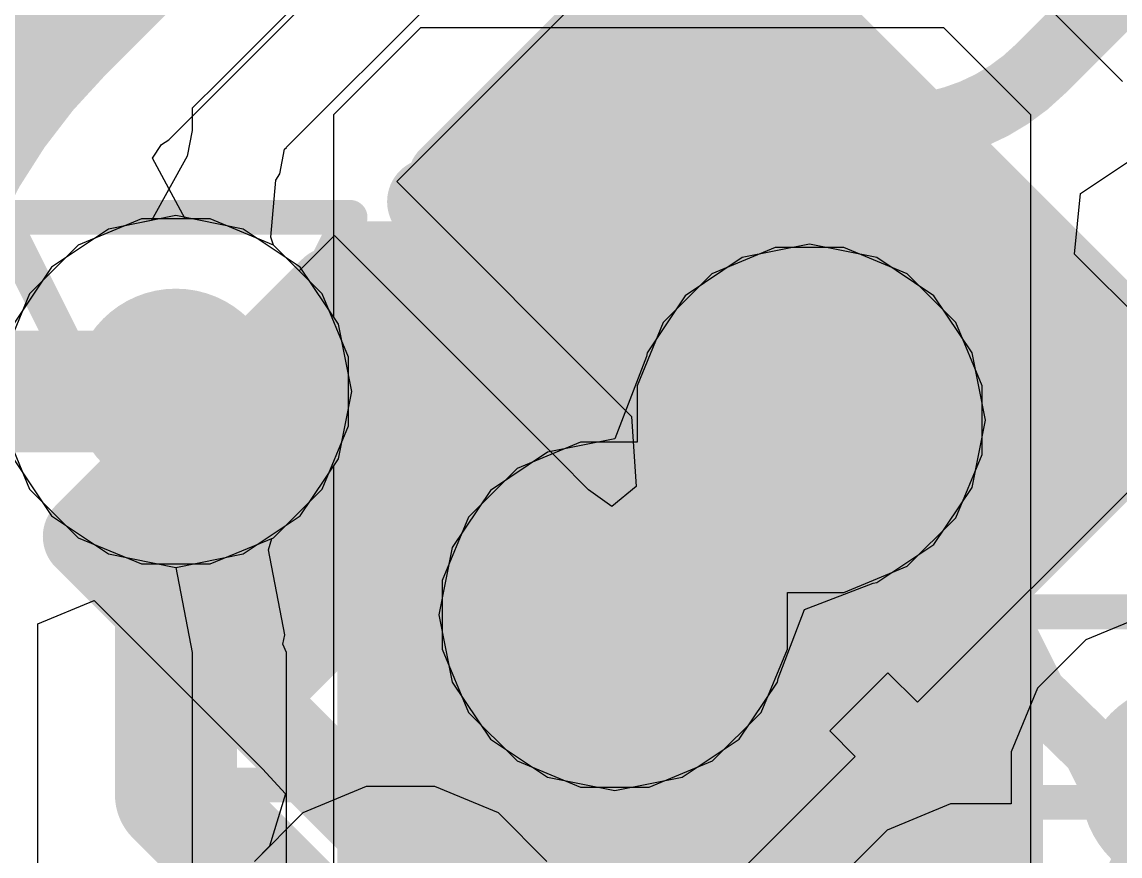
# Model space of a CAD drawing. Header units: inches. Extents: x -6 to 283, y -12 to 154.
# Drawn here: x 40.506 to 42.107, y 10.311 to 11.528 of the extents above; entities that cross this region are included whole.
import ezdxf

# ---------------------------------------------------------------- set-up
doc = ezdxf.new("R2010")
doc.units = ezdxf.units.IN
for name, color, linetype in [('Bottom Layer', 5, 'Continuous'), ('Bottom Overlay', 54, 'Continuous'), ('Bottom Paste', 16, 'Continuous'), ('Bottom Solder', 6, 'Continuous'), ('Drill Drawing', 1, 'Continuous'), ('GND-1', 16, 'Continuous'), ('GND-2', 90, 'Continuous'), ('GND-3', 216, 'Continuous'), ('GND-4', 54, 'Continuous'), ('PWR-1', 156, 'Continuous'), ('PWR-2', 130, 'Continuous'), ('Signal L1', 76, 'Continuous'), ('Signal L2', 6, 'Continuous'), ('Top Layer', 1, 'Continuous'), ('Top Overlay', 2, 'Continuous'), ('Top Paste', 8, 'Continuous'), ('Top Solder', 216, 'Continuous'), ('Via Holes', 16, 'Continuous')]:
    doc.layers.add(name, color=color, linetype=linetype)

# ---------------------------------------------------------------- blocks, each defined once
blk = doc.blocks.new('R___0201_166')
at = {"layer": 'Top Layer'}
for points in [[(-0.40999791, 0.18499963), (-0.13999845, 0.18499963), (-0.13999845, -0.18499963), (-0.40999791, -0.18499963)], [(0.14000099, 0.18499963), (0.41000045, 0.18499963), (0.41000045, -0.18499963), (0.14000099, -0.18499963)]]:
    blk.add_hatch(color=1, dxfattribs=at).paths.add_polyline_path(points)
at = {"layer": 'Top Paste'}
for points in [[(-0.40999791, 0.18499963), (-0.13999845, 0.18499963), (-0.13999845, -0.18499963), (-0.40999791, -0.18499963)], [(0.14000099, 0.18499963), (0.41000045, 0.18499963), (0.41000045, -0.18499963), (0.14000099, -0.18499963)]]:
    blk.add_hatch(color=8, dxfattribs=at).paths.add_polyline_path(points)
at = {"layer": 'Top Solder'}
for points in [[(-0.46499907, 0.24000079), (-0.08499729, 0.24000079), (-0.08499729, -0.24000079), (-0.46499907, -0.24000079)], [(0.08499983, 0.24000079), (0.46500161, 0.24000079), (0.46500161, -0.24000079), (0.08499983, -0.24000079)]]:
    blk.add_hatch(color=216, dxfattribs=at).paths.add_polyline_path(points)
at = {"layer": 'Top Overlay'}
for points in [[(-0.4826, 0.254, 0.127, 0.127, 0), (0.4826, 0.254, 0.127, 0.127, 0)], [(-0.4826, -0.254, 0.127, 0.127, 0), (-0.4826, 0.254, 0.127, 0.127, 0)], [(0.4826, -0.254, 0.127, 0.127, 0), (0.4826, 0.254, 0.127, 0.127, 0)], [(-0.4826, -0.254, 0.127, 0.127, 0), (0.4826, -0.254, 0.127, 0.127, 0)]]:
    blk.add_lwpolyline(points, format="xyseb", dxfattribs=at)
for points in [[(-0.51435, 0.254, 0.0635, 0.0635, 1), (-0.4508499999999999, 0.254, 0.0635, 0.0635, 1)], [(-0.51435, 0.254, 0.0635, 0.0635, 1), (-0.4508499999999999, 0.254, 0.0635, 0.0635, 1)], [(0.4508499999999999, 0.254, 0.0635, 0.0635, 1), (0.51435, 0.254, 0.0635, 0.0635, 1)], [(0.4508499999999999, 0.254, 0.0635, 0.0635, 1), (0.51435, 0.254, 0.0635, 0.0635, 1)], [(-0.51435, -0.254, 0.0635, 0.0635, 1), (-0.4508499999999999, -0.254, 0.0635, 0.0635, 1)], [(-0.51435, -0.254, 0.0635, 0.0635, 1), (-0.4508499999999999, -0.254, 0.0635, 0.0635, 1)], [(0.4508499999999999, -0.254, 0.0635, 0.0635, 1), (0.51435, -0.254, 0.0635, 0.0635, 1)], [(0.4508499999999999, -0.254, 0.0635, 0.0635, 1), (0.51435, -0.254, 0.0635, 0.0635, 1)]]:
    blk.add_lwpolyline(points, format="xyseb", close=True, dxfattribs=at)
blk = doc.blocks.new('R___0201_167')
at = {"layer": 'Top Layer'}
for points in [[(-0.40999791, 0.18499963), (-0.13999845, 0.18499963), (-0.13999845, -0.18499963), (-0.40999791, -0.18499963)], [(0.14000099, 0.18499963), (0.41000045, 0.18499963), (0.41000045, -0.18499963), (0.14000099, -0.18499963)]]:
    blk.add_hatch(color=1, dxfattribs=at).paths.add_polyline_path(points)
at = {"layer": 'Top Paste'}
for points in [[(-0.40999791, 0.18499963), (-0.13999845, 0.18499963), (-0.13999845, -0.18499963), (-0.40999791, -0.18499963)], [(0.14000099, 0.18499963), (0.41000045, 0.18499963), (0.41000045, -0.18499963), (0.14000099, -0.18499963)]]:
    blk.add_hatch(color=8, dxfattribs=at).paths.add_polyline_path(points)
at = {"layer": 'Top Solder'}
for points in [[(-0.46499907, 0.24000079), (-0.08499729, 0.24000079), (-0.08499729, -0.24000079), (-0.46499907, -0.24000079)], [(0.08499983, 0.24000079), (0.46500161, 0.24000079), (0.46500161, -0.24000079), (0.08499983, -0.24000079)]]:
    blk.add_hatch(color=216, dxfattribs=at).paths.add_polyline_path(points)
at = {"layer": 'Top Overlay'}
for points in [[(-0.4826, 0.254, 0.127, 0.127, 0), (0.4826, 0.254, 0.127, 0.127, 0)], [(-0.4826, -0.254, 0.127, 0.127, 0), (-0.4826, 0.254, 0.127, 0.127, 0)], [(0.4826, -0.254, 0.127, 0.127, 0), (0.4826, 0.254, 0.127, 0.127, 0)], [(-0.4826, -0.254, 0.127, 0.127, 0), (0.4826, -0.254, 0.127, 0.127, 0)]]:
    blk.add_lwpolyline(points, format="xyseb", dxfattribs=at)
for points in [[(-0.51435, 0.254, 0.0635, 0.0635, 1), (-0.4508499999999999, 0.254, 0.0635, 0.0635, 1)], [(-0.51435, 0.254, 0.0635, 0.0635, 1), (-0.4508499999999999, 0.254, 0.0635, 0.0635, 1)], [(0.4508499999999999, 0.254, 0.0635, 0.0635, 1), (0.51435, 0.254, 0.0635, 0.0635, 1)], [(0.4508499999999999, 0.254, 0.0635, 0.0635, 1), (0.51435, 0.254, 0.0635, 0.0635, 1)], [(-0.51435, -0.254, 0.0635, 0.0635, 1), (-0.4508499999999999, -0.254, 0.0635, 0.0635, 1)], [(-0.51435, -0.254, 0.0635, 0.0635, 1), (-0.4508499999999999, -0.254, 0.0635, 0.0635, 1)], [(0.4508499999999999, -0.254, 0.0635, 0.0635, 1), (0.51435, -0.254, 0.0635, 0.0635, 1)], [(0.4508499999999999, -0.254, 0.0635, 0.0635, 1), (0.51435, -0.254, 0.0635, 0.0635, 1)]]:
    blk.add_lwpolyline(points, format="xyseb", close=True, dxfattribs=at)
blk = doc.blocks.new('C___0603_B_383')
at = {"layer": 'Bottom Layer'}
blk.add_hatch(color=5, dxfattribs=at).paths.add_polyline_path([(-1.143, -0.4445), (-1.143, 0.4445), (-0.3809999999999999, 0.4445), (-0.3809999999999999, -0.4445)])
at = {"layer": 'Bottom Paste'}
blk.add_hatch(color=16, dxfattribs=at).paths.add_polyline_path([(-1.143, -0.4445), (-1.143, 0.4445), (-0.3809999999999999, 0.4445), (-0.3809999999999999, -0.4445)])
at = {"layer": 'Bottom Solder'}
blk.add_hatch(color=6, dxfattribs=at).paths.add_polyline_path([(-1.20299988, -0.50449988), (-1.20299988, 0.50449988), (-0.3210001199999999, 0.50449988), (-0.3210001199999999, -0.50449988)])
at = {"layer": 'Bottom Overlay'}
for points in [[(-1.2446, 0.5334, 0.127, 0.127, 0), (-1.2446, -0.5334, 0.127, 0.127, 0)], [(-0.4571999999999999, -0.5334, 0.127, 0.127, 0), (-1.2446, -0.5334, 0.127, 0.127, 0)]]:
    blk.add_lwpolyline(points, format="xyseb", dxfattribs=at)
for points in [[(-1.27635, -0.5334, 0.0635, 0.0635, 1), (-1.21285, -0.5334, 0.0635, 0.0635, 1)], [(-1.27635, -0.5334, 0.0635, 0.0635, 1), (-1.21285, -0.5334, 0.0635, 0.0635, 1)], [(-0.4889499999999999, -0.5334, 0.0635, 0.0635, 1), (-0.42545, -0.5334, 0.0635, 0.0635, 1)]]:
    blk.add_lwpolyline(points, format="xyseb", close=True, dxfattribs=at)

msp = doc.modelspace()

# ---------------------------------------------------------------- hatches: boundary and pattern name
at = {"layer": 'Bottom Layer'}
h = msp.add_hatch(color=5, dxfattribs=at)
edge = h.paths.add_edge_path()
edge.add_arc((40.73037574, 10.98869278), 0.1499997, 0, 360)
at = {"layer": 'GND-1'}
h = msp.add_hatch(color=16, dxfattribs=at)
edge = h.paths.add_edge_path()
edge.add_arc((40.73037574, 10.98869278), 0.1499997, 0, 360)
h = msp.add_hatch(color=16, dxfattribs=at)
edge = h.paths.add_edge_path()
edge.add_arc((42.1999791, 10.41328118), 0.1499997, 0, 360)
at = {"layer": 'GND-2'}
h = msp.add_hatch(color=90, dxfattribs=at)
edge = h.paths.add_edge_path()
edge.add_arc((40.73037574, 10.98869278), 0.1499997, 0, 360)
h = msp.add_hatch(color=90, dxfattribs=at)
edge = h.paths.add_edge_path()
edge.add_arc((41.65443282, 10.94704186), 0.1499997, 0, 360)
h = msp.add_hatch(color=90, dxfattribs=at)
edge = h.paths.add_edge_path()
edge.add_arc((41.37045828, 10.66306732), 0.1499997, 0, 360)
at = {"layer": 'GND-3'}
h = msp.add_hatch(color=216, dxfattribs=at)
edge = h.paths.add_edge_path()
edge.add_arc((40.73037574, 10.98869278), 0.1499997, 0, 360)
h = msp.add_hatch(color=216, dxfattribs=at)
edge = h.paths.add_edge_path()
edge.add_arc((41.65443282, 10.94704186), 0.1499997, 0, 360)
h = msp.add_hatch(color=216, dxfattribs=at)
edge = h.paths.add_edge_path()
edge.add_arc((41.37045828, 10.66306732), 0.1499997, 0, 360)
at = {"layer": 'GND-4'}
h = msp.add_hatch(color=54, dxfattribs=at)
edge = h.paths.add_edge_path()
edge.add_arc((40.73037574, 10.98869278), 0.1499997, 0, 360)
at = {"layer": 'PWR-1'}
h = msp.add_hatch(color=156, dxfattribs=at)
edge = h.paths.add_edge_path()
edge.add_arc((40.73037574, 10.98869278), 0.1499997, 0, 360)
h = msp.add_hatch(color=156, dxfattribs=at)
edge = h.paths.add_edge_path()
edge.add_arc((41.65443282, 10.94704186), 0.1499997, 0, 360)
h = msp.add_hatch(color=156, dxfattribs=at)
edge = h.paths.add_edge_path()
edge.add_arc((41.37045828, 10.66306732), 0.1499997, 0, 360)
at = {"layer": 'PWR-2'}
h = msp.add_hatch(color=130, dxfattribs=at)
edge = h.paths.add_edge_path()
edge.add_arc((40.73037574, 10.98869278), 0.1499997, 0, 360)
h = msp.add_hatch(color=130, dxfattribs=at)
edge = h.paths.add_edge_path()
edge.add_arc((41.65443282, 10.94704186), 0.1499997, 0, 360)
h = msp.add_hatch(color=130, dxfattribs=at)
edge = h.paths.add_edge_path()
edge.add_arc((41.37045828, 10.66306732), 0.1499997, 0, 360)
at = {"layer": 'Signal L1'}
h = msp.add_hatch(color=76, dxfattribs=at)
edge = h.paths.add_edge_path()
edge.add_arc((40.73037574, 10.98869278), 0.1499997, 0, 360)
h = msp.add_hatch(color=76, dxfattribs=at)
edge = h.paths.add_edge_path()
edge.add_arc((41.65443282, 10.94704186), 0.1499997, 0, 360)
h = msp.add_hatch(color=76, dxfattribs=at)
edge = h.paths.add_edge_path()
edge.add_arc((41.37045828, 10.66306732), 0.1499997, 0, 360)
h = msp.add_hatch(color=76, dxfattribs=at)
edge = h.paths.add_edge_path()
edge.add_arc((42.1999791, 10.41328118), 0.1499997, 0, 360)
at = {"layer": 'Signal L2'}
h = msp.add_hatch(color=6, dxfattribs=at)
edge = h.paths.add_edge_path()
edge.add_arc((40.73037574, 10.98869278), 0.1499997, 0, 360)
h = msp.add_hatch(color=6, dxfattribs=at)
edge = h.paths.add_edge_path()
edge.add_arc((41.65443282, 10.94704186), 0.1499997, 0, 360)
h = msp.add_hatch(color=6, dxfattribs=at)
edge = h.paths.add_edge_path()
edge.add_arc((41.37045828, 10.66306732), 0.1499997, 0, 360)
at = {"layer": 'Top Layer'}
h = msp.add_hatch(color=1, dxfattribs=at)
edge = h.paths.add_edge_path()
edge.add_arc((40.73037574, 10.98869278), 0.1499997, 0, 360)
h = msp.add_hatch(color=1, dxfattribs=at)
edge = h.paths.add_edge_path()
edge.add_arc((42.1999791, 10.41328118), 0.1499997, 0, 360)
at = {"layer": 'Via Holes'}
h = msp.add_hatch(color=7, dxfattribs=at)
edge = h.paths.add_edge_path()
edge.add_arc((40.73037574, 10.98869278), 0.07499858, 0, 360)
h = msp.add_hatch(color=7, dxfattribs=at)
edge = h.paths.add_edge_path()
edge.add_arc((41.65443282, 10.94704186), 0.07499858, 0, 360)
h = msp.add_hatch(color=7, dxfattribs=at)
edge = h.paths.add_edge_path()
edge.add_arc((41.37045828, 10.66306732), 0.07499858, 0, 360)

# ---------------------------------------------------------------- linework, layer by layer
at = {"layer": 'Bottom Layer'}
for p, q in [((41.15536346, 11.8029736), (40.79441676, 11.4420269)), ((40.89162256, 11.34482872), (41.10796452, 11.56116814)), ((40.96063435999999, 11.39259342), (41.08763436, 11.51959342)), ((41.08763436, 11.51959342), (41.84963436, 11.51959342)), ((41.84963436, 11.51959342), (41.97663436, 11.39259342)), ((40.7944066, 11.44201674), (40.75415013999999, 11.40176028)), ((40.79440914, 11.4420269), (40.7944066, 11.44201674)), ((40.79441676, 11.4420269), (40.79440914, 11.4420269)), ((40.75415013999999, 11.40176028), (40.75415013999999, 11.36958356)), ((40.96063435999999, 11.0969552), (40.96063435999999, 11.39259342)), ((41.97663436, 11.39259342), (41.97663436, 7.709593419999999)), ((40.75415013999999, 11.36958356), (40.746934, 11.33184424)), ((40.88195278, 11.30602768), (40.88883872, 11.34204234)), ((40.88883872, 11.34204234), (40.89160986, 11.34481348)), ((40.89160986, 11.34481348), (40.8916124, 11.3448211)), ((40.8916124, 11.3448211), (40.89162002, 11.34482364)), ((40.89162002, 11.34482364), (40.89162256, 11.34482872)), ((40.746934, 11.33184424), (40.69487162, 11.23815888)), ((40.87597615999999, 11.29693956), (40.88195278, 11.30602768)), ((40.86884892, 11.21360216), (40.87597615999999, 11.29693956)), ((40.63220728, 11.2256951), (40.54898163999999, 11.17008688)), ((40.69487162, 11.23815888), (40.63220728, 11.2256951)), ((40.87289767999999, 11.20198674), (40.86884892, 11.21360216)), ((40.94367224, 11.13121218), (40.87289767999999, 11.20198674)), ((40.54898163999999, 11.17008688), (40.49337342, 11.08686124)), ((40.98197544, 11.0387384), (40.94367224, 11.13121218)), ((40.96737805999999, 11.08686124), (40.96063435999999, 11.0969552)), ((40.98690558, 10.98869278), (40.96737805999999, 11.08686124)), ((40.98197544, 10.93864716), (40.98197544, 11.0387384)), ((40.96737805999999, 10.89052432), (40.98690558, 10.98869278)), ((40.94367224, 10.84617338), (40.98197544, 10.93864716)), ((40.49337342, 10.89052432), (40.54898163999999, 10.80729868)), ((40.96063435999999, 10.88043036), (40.96737805999999, 10.89052432)), ((40.96063435999999, 7.64737358), (40.96063435999999, 10.88043036)), ((40.87289514, 10.77539628), (40.94367224, 10.84617338)), ((40.54898163999999, 10.80729868), (40.63220728, 10.75169046)), ((40.86539198, 10.75797442), (40.87043387999999, 10.77437774)), ((40.87043387999999, 10.77437774), (40.87289514, 10.77539628)), ((40.63220728, 10.75169046), (40.7303732, 10.73216294)), ((40.88916892, 10.63361602), (40.86539198, 10.75797442)), ((40.7303732, 10.73216294), (40.75415013999999, 10.607802)), ((40.88642318, 10.62033436), (40.88916892, 10.63361602)), ((40.89161494, 10.607802), (40.88642318, 10.62033436)), ((40.75415013999999, 10.607802), (40.75415013999999, 7.416708559999999)), ((40.89161494, 7.473650279999999), (40.89161494, 10.607802))]:
    msp.add_line(p, q, dxfattribs=at)
at = {"layer": 'Drill Drawing'}
for points in [[(40.47637574, 11.24269278, 0.0508, 0.0508, 0), (40.98437574, 11.24269278, 0.0508, 0.0508, 0)], [(40.47637574, 11.24269278, 0.0508, 0.0508, 0), (40.73037574, 10.73469278, 0.0508, 0.0508, 0)], [(40.73037574, 10.73469278, 0.0508, 0.0508, 0), (40.98437574, 11.24269278, 0.0508, 0.0508, 0)], [(41.40043282, 11.20104186, 0.0508, 0.0508, 0), (41.90843282, 11.20104186, 0.0508, 0.0508, 0)], [(41.40043282, 11.20104186, 0.0508, 0.0508, 0), (41.65443282, 10.69304186, 0.0508, 0.0508, 0)], [(41.65443282, 10.69304186, 0.0508, 0.0508, 0), (41.90843282, 11.20104186, 0.0508, 0.0508, 0)], [(41.11645828, 10.91706732, 0.0508, 0.0508, 0), (41.62445828, 10.91706732, 0.0508, 0.0508, 0)], [(41.11645828, 10.91706732, 0.0508, 0.0508, 0), (41.37045828, 10.40906732, 0.0508, 0.0508, 0)], [(41.37045828, 10.40906732, 0.0508, 0.0508, 0), (41.62445828, 10.91706732, 0.0508, 0.0508, 0)], [(41.9459791, 10.66728118, 0.0508, 0.0508, 0), (42.4539791, 10.66728118, 0.0508, 0.0508, 0)], [(41.9459791, 10.66728118, 0.0508, 0.0508, 0), (42.1999791, 10.15928118, 0.0508, 0.0508, 0)], [(40.80405606, 10.41481534, 0.0508, 0.0508, 0), (41.31205606, 10.41481534, 0.0508, 0.0508, 0)], [(40.80405606, 10.41481534, 0.0508, 0.0508, 0), (41.05805606, 9.90681534, 0.0508, 0.0508, 0)], [(41.05805606, 9.90681534, 0.0508, 0.0508, 0), (41.31205606, 10.41481534, 0.0508, 0.0508, 0)], [(41.65598222, 10.3894636, 0.0508, 0.0508, 0), (42.16398221999999, 10.3894636, 0.0508, 0.0508, 0)], [(41.65598222, 10.3894636, 0.0508, 0.0508, 0), (41.90998222, 9.8814636, 0.0508, 0.0508, 0)], [(41.90998222, 9.8814636, 0.0508, 0.0508, 0), (42.16398221999999, 10.3894636, 0.0508, 0.0508, 0)]]:
    msp.add_lwpolyline(points, format="xyseb", dxfattribs=at)
for points in [[(40.97167573999999, 11.24269278, 0.0254, 0.0254, 1), (40.99707574, 11.24269278, 0.0254, 0.0254, 1)], [(40.97167573999999, 11.24269278, 0.0254, 0.0254, 1), (40.99707574, 11.24269278, 0.0254, 0.0254, 1)], [(41.38773282, 11.20104186, 0.0254, 0.0254, 1), (41.41313282, 11.20104186, 0.0254, 0.0254, 1)], [(41.38773282, 11.20104186, 0.0254, 0.0254, 1), (41.41313282, 11.20104186, 0.0254, 0.0254, 1)], [(41.89573281999999, 11.20104186, 0.0254, 0.0254, 1), (41.92113282, 11.20104186, 0.0254, 0.0254, 1)], [(41.89573281999999, 11.20104186, 0.0254, 0.0254, 1), (41.92113282, 11.20104186, 0.0254, 0.0254, 1)], [(41.10375828, 10.91706732, 0.0254, 0.0254, 1), (41.12915828, 10.91706732, 0.0254, 0.0254, 1)], [(41.10375828, 10.91706732, 0.0254, 0.0254, 1), (41.12915828, 10.91706732, 0.0254, 0.0254, 1)], [(41.61175828, 10.91706732, 0.0254, 0.0254, 1), (41.63715827999999, 10.91706732, 0.0254, 0.0254, 1)], [(41.61175828, 10.91706732, 0.0254, 0.0254, 1), (41.63715827999999, 10.91706732, 0.0254, 0.0254, 1)], [(40.71767574, 10.73469278, 0.0254, 0.0254, 1), (40.74307574, 10.73469278, 0.0254, 0.0254, 1)], [(40.71767574, 10.73469278, 0.0254, 0.0254, 1), (40.74307574, 10.73469278, 0.0254, 0.0254, 1)], [(41.64173281999999, 10.69304186, 0.0254, 0.0254, 1), (41.66713282, 10.69304186, 0.0254, 0.0254, 1)], [(41.64173281999999, 10.69304186, 0.0254, 0.0254, 1), (41.66713282, 10.69304186, 0.0254, 0.0254, 1)], [(41.93327909999999, 10.66728118, 0.0254, 0.0254, 1), (41.9586791, 10.66728118, 0.0254, 0.0254, 1)], [(41.93327909999999, 10.66728118, 0.0254, 0.0254, 1), (41.9586791, 10.66728118, 0.0254, 0.0254, 1)], [(40.79135606, 10.41481534, 0.0254, 0.0254, 1), (40.81675606, 10.41481534, 0.0254, 0.0254, 1)], [(40.79135606, 10.41481534, 0.0254, 0.0254, 1), (40.81675606, 10.41481534, 0.0254, 0.0254, 1)], [(41.29935606, 10.41481534, 0.0254, 0.0254, 1), (41.32475606, 10.41481534, 0.0254, 0.0254, 1)], [(41.29935606, 10.41481534, 0.0254, 0.0254, 1), (41.32475606, 10.41481534, 0.0254, 0.0254, 1)], [(41.35775828, 10.40906732, 0.0254, 0.0254, 1), (41.38315828, 10.40906732, 0.0254, 0.0254, 1)], [(41.35775828, 10.40906732, 0.0254, 0.0254, 1), (41.38315828, 10.40906732, 0.0254, 0.0254, 1)], [(41.64328222, 10.3894636, 0.0254, 0.0254, 1), (41.66868222, 10.3894636, 0.0254, 0.0254, 1)], [(41.64328222, 10.3894636, 0.0254, 0.0254, 1), (41.66868222, 10.3894636, 0.0254, 0.0254, 1)]]:
    msp.add_lwpolyline(points, format="xyseb", close=True, dxfattribs=at)
at = {"layer": 'GND-1'}
for p, q in [((40.68033011999999, 11.24029248), (40.58785634, 11.20198928)), ((40.78042136, 11.24029248), (40.68033011999999, 11.24029248)), ((40.87289514, 11.20198928), (40.78042136, 11.24029248)), ((40.58785634, 11.20198928), (40.51707924, 11.13121218)), ((40.94367224, 11.13121218), (40.87289514, 11.20198928)), ((40.51707924, 11.13121218), (40.47877604, 11.0387384)), ((40.98197544, 11.0387384), (40.94367224, 11.13121218)), ((40.98197544, 10.93864716), (40.98197544, 11.0387384)), ((40.47877604, 10.93864716), (40.51707924, 10.84617338)), ((40.94367224, 10.84617338), (40.98197544, 10.93864716)), ((40.51707924, 10.84617338), (40.58785634, 10.77539628)), ((40.87289514, 10.77539628), (40.94367224, 10.84617338)), ((40.58785634, 10.77539628), (40.68033011999999, 10.73709308)), ((40.78042136, 10.73709308), (40.87289514, 10.77539628)), ((40.68033011999999, 10.73709308), (40.78042136, 10.73709308)), ((42.14993348, 10.66488088), (42.0574597, 10.62657768)), ((42.0574597, 10.62657768), (41.98668259999999, 10.55580058)), ((41.98668259999999, 10.55580058), (41.94837939999999, 10.4633268)), ((41.94837939999999, 10.4633268), (41.94837939999999, 10.3870633)), ((41.00801044, 10.41241504), (40.91553666, 10.37411184)), ((41.10810168, 10.41241504), (41.00801044, 10.41241504)), ((41.20057546, 10.37411184), (41.10810168, 10.41241504)), ((41.8599366, 10.3870633), (41.76746282, 10.3487601)), ((41.94837939999999, 10.3870633), (41.8599366, 10.3870633)), ((40.91553666, 10.37411184), (40.84475956, 10.30333474)), ((41.27135256, 10.30333474), (41.20057546, 10.37411184)), ((41.76746282, 10.3487601), (41.69668572, 10.277983))]:
    msp.add_line(p, q, dxfattribs=at)
at = {"layer": 'GND-2'}
for p, q in [((40.68033011999999, 11.24029248), (40.58785634, 11.20198928)), ((40.78042136, 11.24029248), (40.68033011999999, 11.24029248)), ((40.87289514, 11.20198928), (40.78042136, 11.24029248)), ((40.58785634, 11.20198928), (40.51707924, 11.13121218)), ((40.94367224, 11.13121218), (40.87289514, 11.20198928)), ((41.6043872, 11.19864156), (41.51191342, 11.16033836)), ((41.70447844, 11.19864156), (41.6043872, 11.19864156)), ((41.79695222, 11.16033836), (41.70447844, 11.19864156)), ((41.51191342, 11.16033836), (41.44113632, 11.08956126)), ((41.86772932, 11.08956126), (41.79695222, 11.16033836)), ((40.51707924, 11.13121218), (40.47877604, 11.0387384)), ((40.98197544, 11.0387384), (40.94367224, 11.13121218)), ((41.44113632, 11.08956126), (41.40283312, 10.99708748)), ((41.90603252, 10.99708748), (41.86772932, 11.08956126)), ((40.98197544, 10.93864716), (40.98197544, 11.0387384)), ((41.40283312, 10.99708748), (41.40283312, 10.91466702)), ((41.90603252, 10.89699624), (41.90603252, 10.99708748)), ((40.47877604, 10.93864716), (40.51707924, 10.84617338)), ((40.94367224, 10.84617338), (40.98197544, 10.93864716)), ((41.32041266, 10.91466702), (41.22793888, 10.87636382)), ((41.40283312, 10.91466702), (41.32041266, 10.91466702)), ((41.86772932, 10.80452246), (41.90603252, 10.89699624)), ((41.22793888, 10.87636382), (41.15716178, 10.80558672)), ((40.51707924, 10.84617338), (40.58785634, 10.77539628)), ((40.87289514, 10.77539628), (40.94367224, 10.84617338)), ((41.15716178, 10.80558672), (41.11885857999999, 10.71311294)), ((41.79695222, 10.73374536), (41.86772932, 10.80452246)), ((40.58785634, 10.77539628), (40.68033011999999, 10.73709308)), ((40.78042136, 10.73709308), (40.87289514, 10.77539628)), ((40.68033011999999, 10.73709308), (40.78042136, 10.73709308)), ((41.70447844, 10.69544216), (41.79695222, 10.73374536)), ((41.11885857999999, 10.71311294), (41.11885857999999, 10.6130217)), ((41.62205797999999, 10.6130217), (41.62205797999999, 10.69544216)), ((41.62205797999999, 10.69544216), (41.70447844, 10.69544216)), ((41.11885857999999, 10.6130217), (41.15716178, 10.52054792)), ((41.58375478, 10.52054792), (41.62205797999999, 10.6130217)), ((41.15716178, 10.52054792), (41.22793888, 10.44977082)), ((41.51297768, 10.44977082), (41.58375478, 10.52054792)), ((41.22793888, 10.44977082), (41.32041266, 10.41146762)), ((41.4205039, 10.41146762), (41.51297768, 10.44977082)), ((41.32041266, 10.41146762), (41.4205039, 10.41146762))]:
    msp.add_line(p, q, dxfattribs=at)
at = {"layer": 'GND-3'}
for p, q in [((40.68033011999999, 11.24029248), (40.58785634, 11.20198928)), ((40.78042136, 11.24029248), (40.68033011999999, 11.24029248)), ((40.87289514, 11.20198928), (40.78042136, 11.24029248)), ((40.58785634, 11.20198928), (40.51707924, 11.13121218)), ((40.94367224, 11.13121218), (40.87289514, 11.20198928)), ((41.6043872, 11.19864156), (41.51191342, 11.16033836)), ((41.70447844, 11.19864156), (41.6043872, 11.19864156)), ((41.79695222, 11.16033836), (41.70447844, 11.19864156)), ((41.51191342, 11.16033836), (41.44113632, 11.08956126)), ((41.86772932, 11.08956126), (41.79695222, 11.16033836)), ((40.51707924, 11.13121218), (40.47877604, 11.0387384)), ((40.98197544, 11.0387384), (40.94367224, 11.13121218)), ((41.44113632, 11.08956126), (41.40283312, 10.99708748)), ((41.90603252, 10.99708748), (41.86772932, 11.08956126)), ((40.98197544, 10.93864716), (40.98197544, 11.0387384)), ((41.40283312, 10.99708748), (41.40283312, 10.91466702)), ((41.90603252, 10.89699624), (41.90603252, 10.99708748)), ((40.47877604, 10.93864716), (40.51707924, 10.84617338)), ((40.94367224, 10.84617338), (40.98197544, 10.93864716)), ((41.32041266, 10.91466702), (41.22793888, 10.87636382)), ((41.40283312, 10.91466702), (41.32041266, 10.91466702)), ((41.86772932, 10.80452246), (41.90603252, 10.89699624)), ((41.22793888, 10.87636382), (41.15716178, 10.80558672)), ((40.51707924, 10.84617338), (40.58785634, 10.77539628)), ((40.87289514, 10.77539628), (40.94367224, 10.84617338)), ((41.15716178, 10.80558672), (41.11885857999999, 10.71311294)), ((41.79695222, 10.73374536), (41.86772932, 10.80452246)), ((40.58785634, 10.77539628), (40.68033011999999, 10.73709308)), ((40.78042136, 10.73709308), (40.87289514, 10.77539628)), ((40.68033011999999, 10.73709308), (40.78042136, 10.73709308)), ((41.70447844, 10.69544216), (41.79695222, 10.73374536)), ((41.11885857999999, 10.71311294), (41.11885857999999, 10.6130217)), ((41.62205797999999, 10.6130217), (41.62205797999999, 10.69544216)), ((41.62205797999999, 10.69544216), (41.70447844, 10.69544216)), ((41.11885857999999, 10.6130217), (41.15716178, 10.52054792)), ((41.58375478, 10.52054792), (41.62205797999999, 10.6130217)), ((41.15716178, 10.52054792), (41.22793888, 10.44977082)), ((41.51297768, 10.44977082), (41.58375478, 10.52054792)), ((41.22793888, 10.44977082), (41.32041266, 10.41146762)), ((41.4205039, 10.41146762), (41.51297768, 10.44977082)), ((41.32041266, 10.41146762), (41.4205039, 10.41146762))]:
    msp.add_line(p, q, dxfattribs=at)
at = {"layer": 'GND-4'}
for p, q in [((40.68033011999999, 11.24029248), (40.58785634, 11.20198928)), ((40.78042136, 11.24029248), (40.68033011999999, 11.24029248)), ((40.87289514, 11.20198928), (40.78042136, 11.24029248)), ((40.58785634, 11.20198928), (40.51707924, 11.13121218)), ((40.94367224, 11.13121218), (40.87289514, 11.20198928)), ((40.51707924, 11.13121218), (40.47877604, 11.0387384)), ((40.98197544, 11.0387384), (40.94367224, 11.13121218)), ((40.98197544, 10.93864716), (40.98197544, 11.0387384)), ((40.47877604, 10.93864716), (40.51707924, 10.84617338)), ((40.94367224, 10.84617338), (40.98197544, 10.93864716)), ((40.51707924, 10.84617338), (40.58785634, 10.77539628)), ((40.87289514, 10.77539628), (40.94367224, 10.84617338)), ((40.58785634, 10.77539628), (40.68033011999999, 10.73709308)), ((40.78042136, 10.73709308), (40.87289514, 10.77539628)), ((40.68033011999999, 10.73709308), (40.78042136, 10.73709308))]:
    msp.add_line(p, q, dxfattribs=at)
at = {"layer": 'PWR-1'}
for p, q in [((40.73037574, 11.24522262), (40.63220728, 11.2256951)), ((40.8285442, 11.2256951), (40.73037574, 11.24522262)), ((40.63220728, 11.2256951), (40.54898163999999, 11.17008688)), ((40.91176984, 11.17008688), (40.8285442, 11.2256951)), ((41.65443282, 11.2035717), (41.55626435999999, 11.18404418)), ((41.75260128, 11.18404418), (41.65443282, 11.2035717)), ((41.55626435999999, 11.18404418), (41.47303872, 11.12843596)), ((41.83582692, 11.12843596), (41.75260128, 11.18404418)), ((40.54898163999999, 11.17008688), (40.49337342, 11.08686124)), ((40.96737805999999, 11.08686124), (40.91176984, 11.17008688)), ((41.47303872, 11.12843596), (41.41743049999999, 11.04521032)), ((41.89143514, 11.04521032), (41.83582692, 11.12843596)), ((40.98690558, 10.98869278), (40.96737805999999, 11.08686124)), ((41.41638402, 11.03994998), (41.37045574, 10.91959716)), ((41.41743049999999, 11.04521032), (41.41638402, 11.03994998)), ((41.91096266, 10.94704186), (41.89143514, 11.04521032)), ((40.96737805999999, 10.89052432), (40.98690558, 10.98869278)), ((41.89143514, 10.8488734), (41.91096266, 10.94704186)), ((41.37045574, 10.91959716), (41.27228982, 10.90006964)), ((40.49337342, 10.89052432), (40.54898163999999, 10.80729868)), ((40.91176984, 10.80729868), (40.96737805999999, 10.89052432)), ((41.27228982, 10.90006964), (41.18906418, 10.84446142)), ((41.18906418, 10.84446142), (41.13345596, 10.76123578)), ((41.83582692, 10.76564776), (41.89143514, 10.8488734)), ((40.54898163999999, 10.80729868), (40.63220728, 10.75169046)), ((40.8285442, 10.75169046), (40.91176984, 10.80729868)), ((41.13345596, 10.76123578), (41.11392844, 10.66306732)), ((41.75260128, 10.71003954), (41.83582692, 10.76564776)), ((40.63220728, 10.75169046), (40.73037574, 10.73216294)), ((40.73037574, 10.73216294), (40.8285442, 10.75169046)), ((41.64685346, 10.67064668), (41.74734093999999, 10.70899306)), ((41.74734093999999, 10.70899306), (41.75260128, 10.71003954)), ((41.60850708, 10.5701592), (41.64685346, 10.67064668)), ((41.11392844, 10.66306732), (41.13345596, 10.56489886)), ((41.6074606, 10.56489886), (41.60850708, 10.5701592)), ((41.13345596, 10.56489886), (41.18906418, 10.48167322)), ((41.55185238, 10.48167322), (41.6074606, 10.56489886)), ((41.18906418, 10.48167322), (41.27228982, 10.426065)), ((41.46862674, 10.426065), (41.55185238, 10.48167322)), ((41.27228982, 10.426065), (41.37045828, 10.40653748)), ((41.37045828, 10.40653748), (41.46862674, 10.426065))]:
    msp.add_line(p, q, dxfattribs=at)
at = {"layer": 'PWR-2'}
msp.add_line((42.11062698, 11.44101852), (41.52431624, 12.02732926), dxfattribs=at)
for points in [[(41.38601832, 11.75655002, 0.1778, 0.1778, 0), (42.26224212, 10.88032622, 0.1778, 0.1778, 0)], [(40.73037574, 10.40030686, 0.1778, 0.1778, 0), (40.73037574, 10.98869278, 0.1778, 0.1778, 0)], [(40.73037574, 10.40030686, 0.1778, 0.1778, 0), (41.16048918, 9.97019342, 0.1778, 0.1778, 0)]]:
    msp.add_lwpolyline(points, format="xyseb", dxfattribs=at)
for points in [[(40.68592573999999, 10.98869278, 0.08889999999999999, 0.08889999999999999, 1), (40.77482574, 10.98869278, 0.08889999999999999, 0.08889999999999999, 1)], [(40.68592573999999, 10.40030686, 0.08889999999999999, 0.08889999999999999, 1), (40.77482574, 10.40030686, 0.08889999999999999, 0.08889999999999999, 1)], [(40.68592573999999, 10.40030686, 0.08889999999999999, 0.08889999999999999, 1), (40.77482574, 10.40030686, 0.08889999999999999, 0.08889999999999999, 1)]]:
    msp.add_lwpolyline(points, format="xyseb", close=True, dxfattribs=at)
at = {"layer": 'Signal L1'}
for points in [[(41.61572322, 10.90833226, 0.08889999999999999, 0.08889999999999999, 0), (41.65443282, 10.94704186, 0.08889999999999999, 0.08889999999999999, 0)], [(41.61572322, 10.90833226, 0.08889999999999999, 0.08889999999999999, 0), (41.6161601, 10.90790554, 0.08889999999999999, 0.08889999999999999, 0)], [(41.6161601, 10.90790554, 0.08889999999999999, 0.08889999999999999, 0), (42.15455374, 10.38137878, 0.08889999999999999, 0.08889999999999999, 0)], [(41.37045828, 10.66306732, 0.08889999999999999, 0.08889999999999999, 0), (41.40917042, 10.70177946, 0.08889999999999999, 0.08889999999999999, 0)], [(41.40917042, 10.70177946, 0.08889999999999999, 0.08889999999999999, 0), (41.40917296, 10.701782, 0.08889999999999999, 0.08889999999999999, 0)], [(41.41032612, 10.70063646, 0.08889999999999999, 0.08889999999999999, -0.002782350207282941), (41.40917042, 10.70177946, 0.08889999999999999, 0.08889999999999999, 0)], [(41.41032612, 10.70063646, 0.08889999999999999, 0.08889999999999999, 0), (41.9482397, 10.17458214, 0.08889999999999999, 0.08889999999999999, 0)]]:
    msp.add_lwpolyline(points, format="xyseb", dxfattribs=at)
for points in [[(41.63220782, 10.94704186, 0.04445, 0.04445, 1), (41.67665782, 10.94704186, 0.04445, 0.04445, 1)], [(41.59349822, 10.90833226, 0.04445, 0.04445, 1), (41.63794822, 10.90833226, 0.04445, 0.04445, 1)], [(41.59349822, 10.90833226, 0.04445, 0.04445, 1), (41.63794822, 10.90833226, 0.04445, 0.04445, 1)], [(41.5939351, 10.90790554, 0.04445, 0.04445, 1), (41.6383851, 10.90790554, 0.04445, 0.04445, 1)], [(41.5939351, 10.90790554, 0.04445, 0.04445, 1), (41.6383851, 10.90790554, 0.04445, 0.04445, 1)], [(41.38694542, 10.70177946, 0.04445, 0.04445, 1), (41.43139541999999, 10.70177946, 0.04445, 0.04445, 1)], [(41.38694542, 10.70177946, 0.04445, 0.04445, 1), (41.43139541999999, 10.70177946, 0.04445, 0.04445, 1)], [(41.38694542, 10.70177946, 0.04445, 0.04445, 1), (41.43139541999999, 10.70177946, 0.04445, 0.04445, 1)], [(41.38694796, 10.701782, 0.04445, 0.04445, 1), (41.43139796, 10.701782, 0.04445, 0.04445, 1)], [(41.38810111999999, 10.70063646, 0.04445, 0.04445, 1), (41.43255112, 10.70063646, 0.04445, 0.04445, 1)], [(41.38810111999999, 10.70063646, 0.04445, 0.04445, 1), (41.43255112, 10.70063646, 0.04445, 0.04445, 1)], [(41.34823328, 10.66306732, 0.04445, 0.04445, 1), (41.39268328, 10.66306732, 0.04445, 0.04445, 1)]]:
    msp.add_lwpolyline(points, format="xyseb", close=True, dxfattribs=at)
at = {"layer": 'Signal L2'}
for points in [[(37.5476135, 10.98869278, 0.1778, 0.1778, 0), (40.73037574, 10.98869278, 0.1778, 0.1778, 0)], [(41.61571814, 10.90832718, 0.08889999999999999, 0.08889999999999999, 0), (41.65443282, 10.94704186, 0.08889999999999999, 0.08889999999999999, 0)], [(41.6157156, 10.90832464, 0.08889999999999999, 0.08889999999999999, 0), (41.9505511, 10.57348914, 0.08889999999999999, 0.08889999999999999, 0)], [(41.37045828, 10.66306732, 0.08889999999999999, 0.08889999999999999, 0), (41.40917042, 10.70177946, 0.08889999999999999, 0.08889999999999999, 0)], [(41.40917042, 10.70177946, 0.08889999999999999, 0.08889999999999999, 0), (41.6584511, 10.45249878, 0.08889999999999999, 0.08889999999999999, 0)], [(41.9505511, 9.6946085, 0.08889999999999999, 0.08889999999999999, 0), (41.9505511, 10.57348914, 0.08889999999999999, 0.08889999999999999, 0)], [(41.6584511, 9.81559886, 0.08889999999999999, 0.08889999999999999, 0), (41.6584511, 10.45249878, 0.08889999999999999, 0.08889999999999999, 0)]]:
    msp.add_lwpolyline(points, format="xyseb", dxfattribs=at)
for points in [[(40.68592573999999, 10.98869278, 0.08889999999999999, 0.08889999999999999, 1), (40.77482574, 10.98869278, 0.08889999999999999, 0.08889999999999999, 1)], [(41.63220782, 10.94704186, 0.04445, 0.04445, 1), (41.67665782, 10.94704186, 0.04445, 0.04445, 1)], [(41.5934906, 10.90832464, 0.04445, 0.04445, 1), (41.6379406, 10.90832464, 0.04445, 0.04445, 1)], [(41.59349313999999, 10.90832718, 0.04445, 0.04445, 1), (41.63794314, 10.90832718, 0.04445, 0.04445, 1)], [(41.38694542, 10.70177946, 0.04445, 0.04445, 1), (41.43139541999999, 10.70177946, 0.04445, 0.04445, 1)], [(41.38694542, 10.70177946, 0.04445, 0.04445, 1), (41.43139541999999, 10.70177946, 0.04445, 0.04445, 1)], [(41.34823328, 10.66306732, 0.04445, 0.04445, 1), (41.39268328, 10.66306732, 0.04445, 0.04445, 1)], [(41.9283261, 10.57348914, 0.04445, 0.04445, 1), (41.9727761, 10.57348914, 0.04445, 0.04445, 1)], [(41.9283261, 10.57348914, 0.04445, 0.04445, 1), (41.9727761, 10.57348914, 0.04445, 0.04445, 1)], [(41.6362261, 10.45249878, 0.04445, 0.04445, 1), (41.6806761, 10.45249878, 0.04445, 0.04445, 1)], [(41.6362261, 10.45249878, 0.04445, 0.04445, 1), (41.6806761, 10.45249878, 0.04445, 0.04445, 1)]]:
    msp.add_lwpolyline(points, format="xyseb", close=True, dxfattribs=at)
at = {"layer": 'Top Layer'}
for p, q in [((40.71995158, 11.35587518), (42.22223203999999, 12.85815564)), ((41.49356192, 11.73621986), (41.0523309, 11.29498884)), ((40.70930389999999, 11.34876064), (40.71995158, 11.35587518)), ((40.69622798, 11.32919248), (40.70930389999999, 11.34876064)), ((40.74374883999999, 11.24029248), (40.69622798, 11.32919248)), ((42.04958061999999, 11.27738918), (42.1236648, 11.32689124)), ((41.0523309, 11.29498884), (41.39492864, 10.9523911)), ((42.04086588, 11.1889159), (42.04958061999999, 11.27738918)), ((40.78042136, 11.24029248), (40.74374883999999, 11.24029248)), ((40.87289514, 11.20198928), (40.78042136, 11.24029248)), ((40.96159194, 11.2159796), (40.91024837999999, 11.16463604)), ((41.2876365, 10.88993758), (40.96159194, 11.2159796)), ((40.91024837999999, 11.16463604), (40.87289514, 11.20198928)), ((42.25299144, 10.97679034), (42.04086588, 11.1889159)), ((41.81176042, 10.53555932), (42.25299144, 10.97679034)), ((41.39492864, 10.9523911), (41.4017079, 10.8501434)), ((41.33211698, 10.84545964), (41.2876365, 10.88993758)), ((41.36623426, 10.82110866), (41.33211698, 10.84545964)), ((41.4017079, 10.8501434), (41.36623426, 10.82110866)), ((40.52926616, 10.64968914), (40.6113996, 10.6837099)), ((40.6113996, 10.6837099), (40.85655786, 10.43855164)), ((42.14993348, 10.66488088), (42.0574597, 10.62657768)), ((40.52926616, 9.883170479999999), (40.52926616, 10.64968914)), ((42.0574597, 10.62657768), (41.98668259999999, 10.55580058)), ((41.68390444, 10.4936671), (41.76877854, 10.5785412)), ((41.76877854, 10.5785412), (41.81176042, 10.53555932)), ((41.98668259999999, 10.55580058), (41.94837939999999, 10.4633268)), ((41.72102146, 10.45655008), (41.68390444, 10.4936671)), ((41.27979044, 10.01531906), (41.72102146, 10.45655008)), ((41.94837939999999, 10.4633268), (41.94837939999999, 10.3870633)), ((40.85655786, 10.43855164), (40.8901519, 10.4018461)), ((40.8901519, 10.4018461), (40.86674834, 10.32532352)), ((41.8599366, 10.3870633), (41.76746282, 10.3487601)), ((41.94837939999999, 10.3870633), (41.8599366, 10.3870633)), ((41.76746282, 10.3487601), (41.69668572, 10.277983)), ((40.86674834, 10.32532352), (40.84475956, 10.30333474))]:
    msp.add_line(p, q, dxfattribs=at)
for points in [[(40.53682773999999, 11.53899902, 0.254, 0.254, 0), (42.0391082, 13.04127948, 0.254, 0.254, 0)], [(41.99128254, 11.4592735, 0.1016, 0.1016, 0), (42.53767718, 12.00566814, 0.1016, 0.1016, 0)], [(40.27028776, 10.89627996, 0.254, 0.254, -0.199129572372892), (40.53682773999999, 11.53899902, 0.254, 0.254, 0)], [(41.99128254, 11.4592735, 0.1016, 0.1016, -0.198912367379658), (41.77717324, 11.37058686, 0.1016, 0.1016, 0)], [(41.57728539999999, 11.3303431, 0.1016, 0.1016, 0), (41.61752916, 11.37058686, 0.1016, 0.1016, 0)], [(41.61752916, 11.37058686, 0.1016, 0.1016, 0), (41.77717324, 11.37058686, 0.1016, 0.1016, 0)], [(41.45820766, 11.3303431, 0.1016, 0.1016, 0), (41.57728539999999, 11.3303431, 0.1016, 0.1016, 0)], [(40.73037574, 10.98869278, 0.1778, 0.1778, 0), (40.73901174, 10.98869278, 0.1778, 0.1778, 0)], [(40.73901174, 10.98869278, 0.1778, 0.1778, 0), (40.91760168, 10.81010284, 0.1778, 0.1778, 0)], [(41.05805606, 10.16081534, 0.1524, 0.1524, 0), (41.83867679999999, 10.94143608, 0.1524, 0.1524, 0)], [(41.83867679999999, 10.94143608, 0.1016, 0.1016, 0), (41.84711468, 10.94143608, 0.1016, 0.1016, 0)], [(40.91760168, 10.81010284, 0.1778, 0.1778, 0), (40.92623768, 10.81010284, 0.1778, 0.1778, 0)]]:
    msp.add_lwpolyline(points, format="xyseb", dxfattribs=at)
for points in [[(40.47332773999999, 11.53899902, 0.127, 0.127, 1), (40.60032774, 11.53899902, 0.127, 0.127, 1)], [(40.47332773999999, 11.53899902, 0.127, 0.127, 1), (40.60032774, 11.53899902, 0.127, 0.127, 1)], [(41.96588254, 11.4592735, 0.0508, 0.0508, 1), (42.01668254, 11.4592735, 0.0508, 0.0508, 1)], [(41.96588254, 11.4592735, 0.0508, 0.0508, 1), (42.01668254, 11.4592735, 0.0508, 0.0508, 1)], [(41.59212916, 11.37058686, 0.0508, 0.0508, 1), (41.64292916, 11.37058686, 0.0508, 0.0508, 1)], [(41.59212916, 11.37058686, 0.0508, 0.0508, 1), (41.64292916, 11.37058686, 0.0508, 0.0508, 1)], [(41.75177324, 11.37058686, 0.0508, 0.0508, 1), (41.80257324, 11.37058686, 0.0508, 0.0508, 1)], [(41.75177324, 11.37058686, 0.0508, 0.0508, 1), (41.80257324, 11.37058686, 0.0508, 0.0508, 1)], [(41.43280765999999, 11.3303431, 0.0508, 0.0508, 1), (41.48360766, 11.3303431, 0.0508, 0.0508, 1)], [(41.5518854, 11.3303431, 0.0508, 0.0508, 1), (41.6026854, 11.3303431, 0.0508, 0.0508, 1)], [(41.5518854, 11.3303431, 0.0508, 0.0508, 1), (41.6026854, 11.3303431, 0.0508, 0.0508, 1)], [(40.68592573999999, 10.98869278, 0.08889999999999999, 0.08889999999999999, 1), (40.77482574, 10.98869278, 0.08889999999999999, 0.08889999999999999, 1)], [(40.69456174, 10.98869278, 0.08889999999999999, 0.08889999999999999, 1), (40.78346174, 10.98869278, 0.08889999999999999, 0.08889999999999999, 1)], [(40.69456174, 10.98869278, 0.08889999999999999, 0.08889999999999999, 1), (40.78346174, 10.98869278, 0.08889999999999999, 0.08889999999999999, 1)], [(41.80057679999999, 10.94143608, 0.0762, 0.0762, 1), (41.8767768, 10.94143608, 0.0762, 0.0762, 1)], [(41.8132768, 10.94143608, 0.0508, 0.0508, 1), (41.8640768, 10.94143608, 0.0508, 0.0508, 1)], [(41.82171468, 10.94143608, 0.0508, 0.0508, 1), (41.87251467999999, 10.94143608, 0.0508, 0.0508, 1)], [(40.87315168, 10.81010284, 0.08889999999999999, 0.08889999999999999, 1), (40.96205168, 10.81010284, 0.08889999999999999, 0.08889999999999999, 1)], [(40.87315168, 10.81010284, 0.08889999999999999, 0.08889999999999999, 1), (40.96205168, 10.81010284, 0.08889999999999999, 0.08889999999999999, 1)], [(40.88178768, 10.81010284, 0.08889999999999999, 0.08889999999999999, 1), (40.97068768, 10.81010284, 0.08889999999999999, 0.08889999999999999, 1)]]:
    msp.add_lwpolyline(points, format="xyseb", close=True, dxfattribs=at)

# ---------------------------------------------------------------- block references
for name, p, rotation in [('R___0201_166', (41.6526599, 11.13589086), 315), ('C___0603_B_383', (40.64465835999999, 10.73219342), 180), ('R___0201_167', (41.12068992, 10.6156506), 315)]:
    msp.add_blockref(name, p, dxfattribs=dict(rotation=rotation))

doc.saveas('drawing.dxf')
